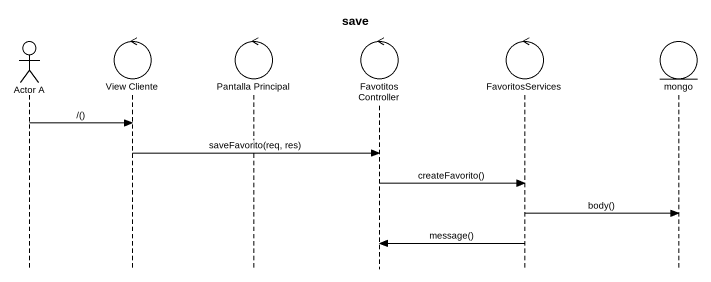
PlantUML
@startuml
title save
hide footbox
actor "Actor A" as Actor_A
control "View Cliente" as View_Cliente
control "Pantalla Principal" as Pantalla_Principal
control FavotitosController
control FavoritosServices
entity mongo

Actor_A -> View_Cliente : /()
View_Cliente -> FavotitosController : saveFavorito(req, res)
FavotitosController -> FavoritosServices : createFavorito()
FavoritosServices -> mongo : body()
FavoritosServices -> FavotitosController : message()
@enduml
